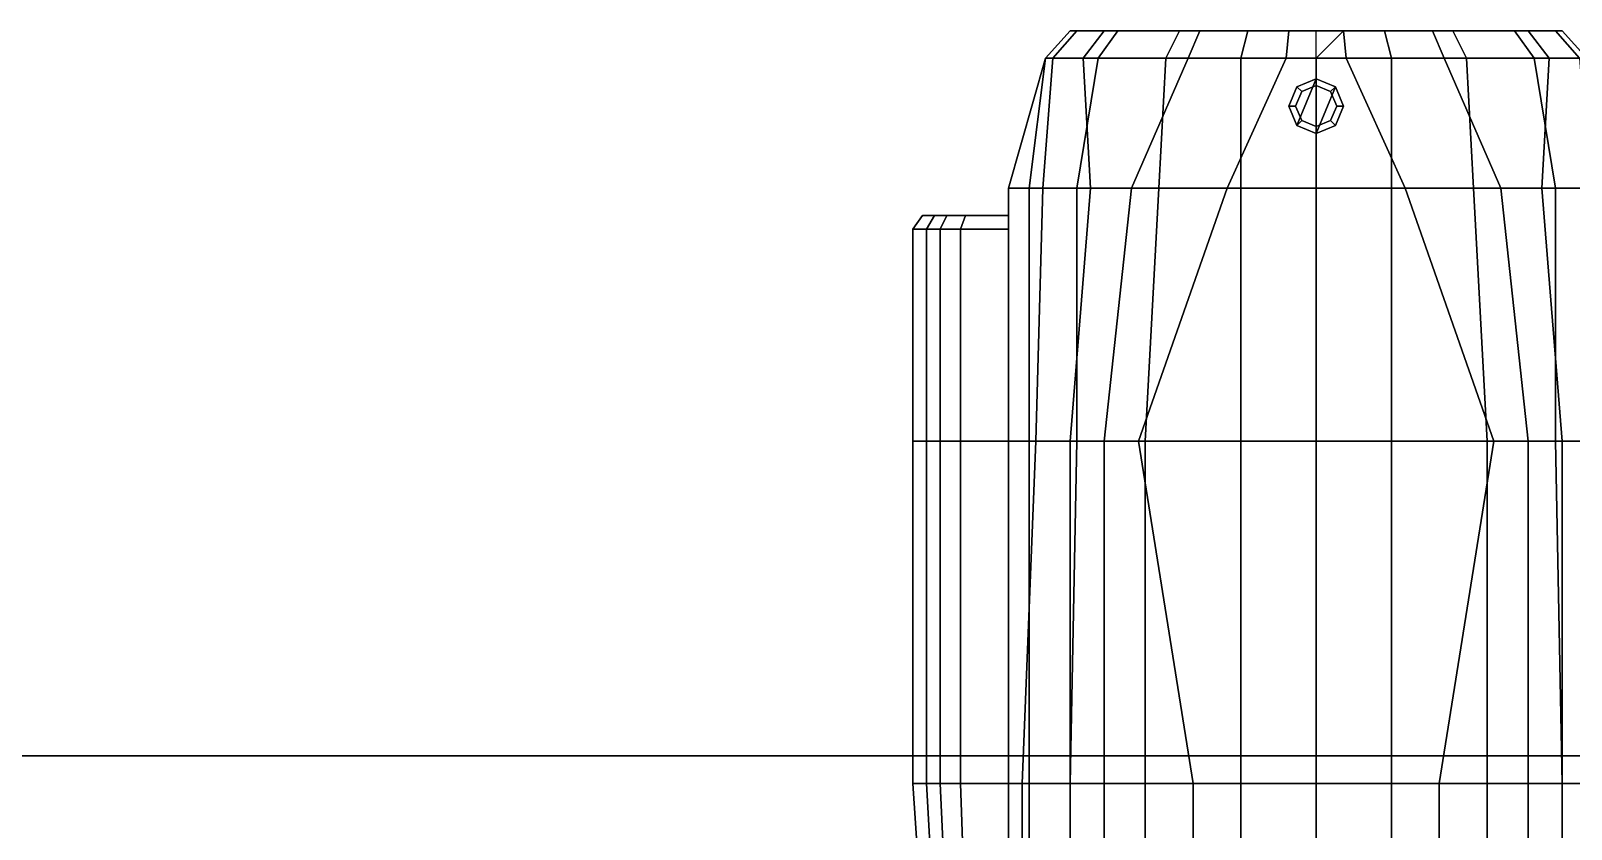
# Model space of a CAD drawing. Header units: millimetres. Extents: x -6.9 to 6.9, y -4.4 to 12.3.
# Drawn here: x -1.88 to 0.373, y 2.983 to 4.15 of the extents above; entities that cross this region are included whole.
import ezdxf

# ---------------------------------------------------------------- set-up
doc = ezdxf.new("R2010")
doc.units = ezdxf.units.MM
for name, color, linetype in [('h2', 2, 'Continuous'), ('w1', 5, 'Continuous'), ('w2', 6, 'Continuous')]:
    doc.layers.add(name, color=color, linetype=linetype)

msp = doc.modelspace()

# ---------------------------------------------------------------- linework, layer by layer
for points in [[(-0.35, 4.15, 0.41), (-0.36, 4.15, 0.36), (-0.396, 4.11, 0.397), (-0.385, 4.11, 0.452)], [(-0.36, 4.15, 0.36), (-0.36, 4.15, 0.19), (-0.396, 4.11, 0.21), (-0.396, 4.11, 0.397)], [(-0.36, 4.15, 0.19), (-0.31, 4.15, -0.01), (-0.341, 4.11, -0.04), (-0.396, 4.11, 0.21)], [(-0.29, 4.15, 0.54), (-0.35, 4.15, 0.41), (-0.385, 4.11, 0.452), (-0.319, 4.11, 0.595)], [(-0.31, 4.15, -0.01), (-0.36, 4.15, 0.19), (-0.35, 4.15, 0.41), (-0.29, 4.15, 0.54)], [(-0.35, 4.15, 0.41), (-0.36, 4.15, 0.19), (-0.36, 4.15, 0.19), (-0.36, 4.15, 0.36)], [(-0.31, 4.15, -0.01), (-0.17, 4.15, -0.13), (-0.187, 4.11, -0.172), (-0.341, 4.11, -0.04)], [(-0.2, 4.15, 0.62), (-0.29, 4.15, 0.54), (-0.319, 4.11, 0.595), (-0.22, 4.11, 0.683)], [(-0.17, 4.15, -0.13), (-0.31, 4.15, -0.01), (-0.29, 4.15, 0.54), (-0.2, 4.15, 0.62)], [(-0.1, 4.15, 0.67), (-0.2, 4.15, 0.62), (-0.22, 4.11, 0.683), (-0.11, 4.11, 0.738)], [(-0.04, 4.15, -0.18), (-0.17, 4.15, -0.13), (-0.2, 4.15, 0.62), (-0.1, 4.15, 0.67)], [(-0.17, 4.15, -0.13), (-0.04, 4.15, -0.18), (-0.044, 4.11, -0.227), (-0.187, 4.11, -0.172)], [(0, 4.15, 0.68), (-0.1, 4.15, 0.67), (-0.11, 4.11, 0.738), (0, 4.11, 0.749)], [(0.04, 4.15, -0.18), (-0.04, 4.15, -0.18), (-0.1, 4.15, 0.67), (0, 4.15, 0.68)], [(-0.04, 4.15, -0.18), (0.04, 4.15, -0.18), (0, 4.11, -0.227), (-0.044, 4.11, -0.227)], [(0.04, 4.15, -0.18), (0.04, 4.15, -0.18), (0, 4.15, 0.68), (0.1, 4.15, 0.67)], [(0.17, 4.15, -0.13), (0.04, 4.15, -0.18), (0.1, 4.15, 0.67), (0.2, 4.15, 0.62)], [(0.31, 4.15, -0.01), (0.17, 4.15, -0.13), (0.2, 4.15, 0.62), (0.29, 4.15, 0.54)], [(0.36, 4.15, 0.19), (0.31, 4.15, -0.01), (0.29, 4.15, 0.54), (0.35, 4.15, 0.41)], [(0.36, 4.15, 0.36), (0.36, 4.15, 0.19), (0.35, 4.15, 0.41), (0.36, 4.15, 0.36)], [(-0.385, 4.11, 0.452), (-0.396, 4.11, 0.397), (-0.45, 3.92, 0.49), (-0.4, 3.92, 0.64)], [(-0.396, 4.11, 0.397), (-0.396, 4.11, 0.21), (-0.45, 3.92, 0.11), (-0.45, 3.92, 0.49)], [(-0.396, 4.11, 0.21), (-0.396, 4.11, 0.21), (-0.42, 3.92, -0.01), (-0.45, 3.92, 0.11)], [(-0.396, 4.11, 0.21), (-0.341, 4.11, -0.04), (-0.33, 3.92, -0.13), (-0.42, 3.92, -0.01)], [(-0.319, 4.11, 0.595), (-0.385, 4.11, 0.452), (-0.4, 3.92, 0.64), (-0.35, 3.92, 0.71)], [(-0.22, 4.11, 0.683), (-0.319, 4.11, 0.595), (-0.35, 3.92, 0.71), (-0.23, 3.92, 0.82)], [(-0.341, 4.11, -0.04), (-0.187, 4.11, -0.172), (-0.27, 3.92, -0.18), (-0.33, 3.92, -0.13)], [(-0.187, 4.11, -0.172), (-0.044, 4.11, -0.227), (-0.13, 3.92, -0.25), (-0.27, 3.92, -0.18)], [(-0.11, 4.11, 0.738), (-0.22, 4.11, 0.683), (-0.23, 3.92, 0.82), (-0.11, 3.92, 0.87)], [(-0.044, 4.11, -0.227), (0, 4.11, -0.227), (0, 3.92, -0.27), (-0.13, 3.92, -0.25)], [(0, 4.11, 0.749), (-0.11, 4.11, 0.738), (-0.11, 3.92, 0.87), (0, 3.92, 0.88)], [(-0.0283, 4.0683, 0.88), (-0.04, 4.04, 0.88), (-0.0283, 4.0117, 0.88), (0, 4.08, 0.88)], [(0, 4.08, 0.76), (-0.0283, 4.0683, 0.77), (-0.0283, 4.0683, 0.83), (0, 4.08, 0.83)], [(0, 4.08, 0.85), (-0.0283, 4.0683, 0.85), (-0.0283, 4.0683, 0.88), (0, 4.08, 0.88)], [(0, 4.08, 0.83), (-0.0283, 4.0683, 0.83), (-0.0212, 4.0612, 0.83), (0, 4.07, 0.83)], [(0, 4.08, 0.88), (-0.0283, 4.0117, 0.88), (0, 4, 0.88), (0.0283, 4.0683, 0.88)], [(0.0283, 4.0683, 0.77), (0, 4.08, 0.76), (0, 4.08, 0.83), (0.0283, 4.0683, 0.83)], [(0.0283, 4.0683, 0.85), (0, 4.08, 0.85), (0, 4.08, 0.88), (0.0283, 4.0683, 0.88)], [(0.0283, 4.0683, 0.83), (0, 4.08, 0.83), (0, 4.07, 0.83), (0.0212, 4.0612, 0.83)], [(-0.0283, 4.0683, 0.77), (-0.04, 4.04, 0.79), (-0.04, 4.04, 0.83), (-0.0283, 4.0683, 0.83)], [(-0.0283, 4.0683, 0.85), (-0.04, 4.04, 0.85), (-0.04, 4.04, 0.88), (-0.0283, 4.0683, 0.88)], [(-0.0283, 4.0683, 0.83), (-0.04, 4.04, 0.83), (-0.03, 4.04, 0.83), (-0.0212, 4.0612, 0.83)], [(-0.0212, 4.0612, 0.83), (-0.03, 4.04, 0.83), (-0.03, 4.04, 0.85), (-0.0212, 4.0612, 0.85)], [(0, 4.07, 0.83), (-0.0212, 4.0612, 0.83), (-0.0212, 4.0612, 0.85), (0, 4.07, 0.85)], [(0.0212, 4.0612, 0.83), (0, 4.07, 0.83), (0, 4.07, 0.85), (0.0212, 4.0612, 0.85)], [(0.0283, 4.0683, 0.88), (0, 4, 0.88), (0.0283, 4.0117, 0.88), (0.04, 4.04, 0.88)], [(0.04, 4.04, 0.83), (0.0283, 4.0683, 0.83), (0.0212, 4.0612, 0.83), (0.03, 4.04, 0.83)], [(0.03, 4.04, 0.83), (0.0212, 4.0612, 0.83), (0.0212, 4.0612, 0.85), (0.03, 4.04, 0.85)], [(0.04, 4.04, 0.79), (0.0283, 4.0683, 0.77), (0.0283, 4.0683, 0.83), (0.04, 4.04, 0.83)], [(0.04, 4.04, 0.85), (0.0283, 4.0683, 0.85), (0.0283, 4.0683, 0.88), (0.04, 4.04, 0.88)], [(-0.04, 4.04, 0.79), (-0.0283, 4.0117, 0.81), (-0.0283, 4.0117, 0.83), (-0.04, 4.04, 0.83)], [(-0.04, 4.04, 0.85), (-0.0283, 4.0117, 0.85), (-0.0283, 4.0117, 0.88), (-0.04, 4.04, 0.88)], [(-0.04, 4.04, 0.83), (-0.0283, 4.0117, 0.83), (-0.0212, 4.0188, 0.83), (-0.03, 4.04, 0.83)], [(-0.03, 4.04, 0.83), (-0.0212, 4.0188, 0.83), (-0.0212, 4.0188, 0.85), (-0.03, 4.04, 0.85)], [(0.0212, 4.0188, 0.83), (0.03, 4.04, 0.83), (0.03, 4.04, 0.85), (0.0212, 4.0188, 0.85)], [(0.0283, 4.0117, 0.83), (0.04, 4.04, 0.83), (0.03, 4.04, 0.83), (0.0212, 4.0188, 0.83)], [(0.0283, 4.0117, 0.81), (0.04, 4.04, 0.79), (0.04, 4.04, 0.83), (0.0283, 4.0117, 0.83)], [(0.0283, 4.0117, 0.85), (0.04, 4.04, 0.85), (0.04, 4.04, 0.88), (0.0283, 4.0117, 0.88)], [(-0.0283, 4.0117, 0.83), (0, 4, 0.83), (0, 4.01, 0.83), (-0.0212, 4.0188, 0.83)], [(-0.0283, 4.0117, 0.81), (0, 4, 0.82), (0, 4, 0.83), (-0.0283, 4.0117, 0.83)], [(-0.0283, 4.0117, 0.85), (0, 4, 0.85), (0, 4, 0.88), (-0.0283, 4.0117, 0.88)], [(-0.0212, 4.0188, 0.83), (0, 4.01, 0.83), (0, 4.01, 0.85), (-0.0212, 4.0188, 0.85)], [(0, 4.01, 0.83), (0.0212, 4.0188, 0.83), (0.0212, 4.0188, 0.85), (0, 4.01, 0.85)], [(0, 4, 0.83), (0.0283, 4.0117, 0.83), (0.0212, 4.0188, 0.83), (0, 4.01, 0.83)], [(0, 4, 0.82), (0.0283, 4.0117, 0.81), (0.0283, 4.0117, 0.83), (0, 4, 0.83)], [(0, 4, 0.85), (0.0283, 4.0117, 0.85), (0.0283, 4.0117, 0.88), (0, 4, 0.88)], [(-0.4, 3.92, 0.64), (-0.45, 3.92, 0.49), (-0.45, 3.55, 0.49), (-0.41, 3.55, 0.64)], [(-0.45, 3.92, 0.49), (-0.45, 3.92, 0.11), (-0.45, 3.88, 0.165), (-0.45, 3.88, 0.399)], [(-0.45, 3.92, 0.11), (-0.42, 3.92, -0.01), (-0.42, 3.55, -0.22), (-0.45, 3.55, -0.14)], [(-0.45, 3.92, 0.49), (-0.45, 3.88, 0.399), (-0.45, 3.86, 0.41), (-0.45, 3.92, 0.49)], [(-0.45, 3.88, 0.165), (-0.45, 3.92, 0.11), (-0.45, 3.92, 0.11), (-0.45, 3.86, 0.15)], [(-0.45, 3.92, 0.49), (-0.45, 3.86, 0.41), (-0.45, 3.55, 0.41), (-0.45, 3.55, 0.49)], [(-0.45, 3.86, 0.15), (-0.45, 3.92, 0.11), (-0.45, 3.55, -0.14), (-0.45, 3.55, 0.15)], [(-0.42, 3.92, -0.01), (-0.33, 3.92, -0.13), (-0.36, 3.55, -0.28), (-0.42, 3.55, -0.22)], [(-0.35, 3.92, 0.71), (-0.4, 3.92, 0.64), (-0.41, 3.55, 0.64), (-0.35, 3.55, 0.75)], [(-0.33, 3.92, -0.13), (-0.27, 3.92, -0.18), (-0.31, 3.55, -0.31), (-0.36, 3.55, -0.28)], [(-0.23, 3.92, 0.82), (-0.35, 3.92, 0.71), (-0.35, 3.55, 0.75), (-0.25, 3.55, 0.85)], [(-0.27, 3.92, -0.18), (-0.13, 3.92, -0.25), (-0.26, 3.55, -0.32), (-0.31, 3.55, -0.31)], [(-0.13, 3.92, -0.25), (0, 3.92, -0.27), (0, 3.55, -0.35), (-0.26, 3.55, -0.32)], [(-0.11, 3.92, 0.87), (-0.23, 3.92, 0.82), (-0.25, 3.55, 0.85), (-0.11, 3.55, 0.91)], [(0, 3.92, 0.88), (-0.11, 3.92, 0.87), (-0.11, 3.55, 0.91), (0, 3.55, 0.93)], [(-0.576, 3.88, 0.255), (-0.558, 3.88, 0.219), (-0.57, 3.86, 0.21), (-0.59, 3.86, 0.25)], [(-0.576, 3.88, 0.3), (-0.576, 3.88, 0.255), (-0.59, 3.86, 0.25), (-0.59, 3.86, 0.3)], [(-0.54, 3.88, 0.363), (-0.576, 3.88, 0.3), (-0.59, 3.86, 0.3), (-0.55, 3.86, 0.37)], [(-0.558, 3.88, 0.219), (-0.576, 3.88, 0.255), (-0.576, 3.88, 0.3), (-0.54, 3.88, 0.363)], [(-0.558, 3.88, 0.219), (-0.513, 3.88, 0.174), (-0.52, 3.86, 0.16), (-0.57, 3.86, 0.21)], [(-0.513, 3.88, 0.174), (-0.558, 3.88, 0.219), (-0.54, 3.88, 0.363), (-0.513, 3.88, 0.381)], [(-0.513, 3.88, 0.381), (-0.54, 3.88, 0.363), (-0.55, 3.86, 0.37), (-0.52, 3.86, 0.39)], [(-0.513, 3.88, 0.174), (-0.45, 3.88, 0.165), (-0.45, 3.86, 0.15), (-0.52, 3.86, 0.16)], [(-0.45, 3.88, 0.399), (-0.513, 3.88, 0.381), (-0.52, 3.86, 0.39), (-0.45, 3.86, 0.41)], [(-0.45, 3.88, 0.165), (-0.513, 3.88, 0.174), (-0.513, 3.88, 0.381), (-0.45, 3.88, 0.399)], [(-0.55, 3.86, 0.37), (-0.59, 3.86, 0.3), (-0.59, 3.55, 0.3), (-0.55, 3.55, 0.37)], [(-0.59, 3.86, 0.3), (-0.59, 3.86, 0.25), (-0.59, 3.55, 0.25), (-0.59, 3.55, 0.3)], [(-0.59, 3.86, 0.25), (-0.57, 3.86, 0.21), (-0.57, 3.55, 0.21), (-0.59, 3.55, 0.25)], [(-0.57, 3.86, 0.21), (-0.52, 3.86, 0.16), (-0.52, 3.55, 0.16), (-0.57, 3.55, 0.21)], [(-0.52, 3.86, 0.39), (-0.55, 3.86, 0.37), (-0.55, 3.55, 0.37), (-0.52, 3.55, 0.39)], [(-0.45, 3.86, 0.41), (-0.52, 3.86, 0.39), (-0.52, 3.55, 0.39), (-0.45, 3.55, 0.41)], [(-0.52, 3.86, 0.16), (-0.45, 3.86, 0.15), (-0.45, 3.55, 0.15), (-0.52, 3.55, 0.16)], [(-0.55, 3.55, 0.37), (-0.59, 3.55, 0.3), (-0.59, 3.05, 0.3), (-0.55, 3.05, 0.37)], [(-0.59, 3.55, 0.3), (-0.59, 3.55, 0.25), (-0.59, 3.05, 0.25), (-0.59, 3.05, 0.3)], [(-0.59, 3.55, 0.25), (-0.57, 3.55, 0.21), (-0.57, 3.05, 0.21), (-0.59, 3.05, 0.25)], [(-0.57, 3.55, 0.21), (-0.52, 3.55, 0.16), (-0.52, 3.05, 0.16), (-0.57, 3.05, 0.21)], [(-0.52, 3.55, 0.39), (-0.55, 3.55, 0.37), (-0.55, 3.05, 0.37), (-0.52, 3.05, 0.39)], [(-0.45, 3.55, 0.41), (-0.52, 3.55, 0.39), (-0.52, 3.05, 0.39), (-0.45, 3.05, 0.41)], [(-0.52, 3.55, 0.16), (-0.45, 3.55, 0.15), (-0.45, 3.05, 0.15), (-0.52, 3.05, 0.16)], [(-0.41, 3.55, 0.64), (-0.45, 3.55, 0.49), (-0.45, 3.05, 0.49), (-0.43, 3.05, 0.64)], [(-0.45, 3.55, 0.15), (-0.45, 3.55, -0.14), (-0.45, 3.05, -0.35), (-0.45, 3.05, 0.15)], [(-0.45, 3.55, -0.14), (-0.42, 3.55, -0.22), (-0.42, 3.05, -0.38), (-0.45, 3.05, -0.35)], [(-0.45, 3.55, 0.49), (-0.45, 3.55, 0.41), (-0.45, 3.05, 0.41), (-0.45, 3.05, 0.49)], [(-0.35, 3.55, 0.75), (-0.41, 3.55, 0.64), (-0.43, 3.05, 0.64), (-0.36, 3.05, 0.79)], [(-0.42, 3.55, -0.22), (-0.36, 3.55, -0.28), (-0.36, 3.05, -0.4), (-0.42, 3.05, -0.38)], [(-0.25, 3.55, 0.85), (-0.35, 3.55, 0.75), (-0.36, 3.05, 0.79), (-0.25, 3.05, 0.89)], [(-0.36, 3.55, -0.28), (-0.31, 3.55, -0.31), (-0.31, 3.05, -0.42), (-0.36, 3.05, -0.4)], [(-0.31, 3.55, -0.31), (-0.26, 3.55, -0.32), (-0.18, 3.05, -0.45), (-0.31, 3.05, -0.42)], [(-0.26, 3.55, -0.32), (0, 3.55, -0.35), (0, 3.05, -0.47), (-0.18, 3.05, -0.45)], [(-0.11, 3.55, 0.91), (-0.25, 3.55, 0.85), (-0.25, 3.05, 0.89), (-0.11, 3.05, 0.96)], [(0, 3.55, 0.93), (-0.11, 3.55, 0.91), (-0.11, 3.05, 0.96), (0, 3.05, 0.98)], [(-0.55, 3.05, 0.37), (-0.59, 3.05, 0.3), (-0.576, 2.84, 0.3), (-0.54, 2.84, 0.363)], [(-0.59, 3.05, 0.3), (-0.59, 3.05, 0.25), (-0.576, 2.84, 0.255), (-0.576, 2.84, 0.3)], [(-0.59, 3.05, 0.25), (-0.57, 3.05, 0.21), (-0.558, 2.84, 0.219), (-0.576, 2.84, 0.255)], [(-0.57, 3.05, 0.21), (-0.52, 3.05, 0.16), (-0.513, 2.84, 0.174), (-0.558, 2.84, 0.219)], [(-0.52, 3.05, 0.39), (-0.55, 3.05, 0.37), (-0.54, 2.84, 0.363), (-0.513, 2.84, 0.381)], [(-0.45, 3.05, 0.41), (-0.52, 3.05, 0.39), (-0.513, 2.84, 0.381), (-0.45, 2.84, 0.399)], [(-0.52, 3.05, 0.16), (-0.45, 3.05, 0.15), (-0.45, 2.84, 0.165), (-0.513, 2.84, 0.174)], [(-0.43, 3.05, 0.64), (-0.45, 3.05, 0.49), (-0.45, 1.68, 0.49), (-0.43, 1.68, 0.64)], [(-0.45, 3.05, 0.15), (-0.45, 3.05, -0.35), (-0.45, 1.68, -0.35), (-0.45, 2.84, 0.165)], [(-0.45, 3.05, -0.35), (-0.42, 3.05, -0.38), (-0.42, 1.68, -0.38), (-0.45, 1.68, -0.35)], [(-0.45, 3.05, 0.49), (-0.45, 3.05, 0.41), (-0.45, 2.84, 0.399), (-0.45, 1.68, 0.49)], [(-0.36, 3.05, 0.79), (-0.43, 3.05, 0.64), (-0.43, 1.68, 0.64), (-0.36, 1.68, 0.79)], [(-0.42, 3.05, -0.38), (-0.36, 3.05, -0.4), (-0.36, 1.68, -0.4), (-0.42, 1.68, -0.38)], [(-0.25, 3.05, 0.89), (-0.36, 3.05, 0.79), (-0.36, 1.68, 0.79), (-0.25, 1.68, 0.89)], [(-0.36, 3.05, -0.4), (-0.31, 3.05, -0.42), (-0.31, 1.68, -0.42), (-0.36, 1.68, -0.4)], [(-0.31, 3.05, -0.42), (-0.18, 3.05, -0.45), (-0.18, 1.68, -0.45), (-0.31, 1.68, -0.42)], [(-0.11, 3.05, 0.96), (-0.25, 3.05, 0.89), (-0.25, 1.68, 0.89), (-0.11, 1.68, 0.96)], [(-0.18, 3.05, -0.45), (0, 3.05, -0.47), (0, 1.68, -0.47), (-0.18, 1.68, -0.45)], [(0, 3.05, 0.98), (-0.11, 3.05, 0.96), (-0.11, 1.68, 0.96), (0, 1.68, 0.98)]]:
    msp.add_3dface(points)
at = {"layer": 'h2'}
for points in [[(0.04, 4.15, -0.18), (0.04, 4.15, -0.18), (0, 4.11, -0.227), (0.044, 4.11, -0.227)], [(0, 4.15, 0.68), (0.1, 4.15, 0.67), (0.11, 4.11, 0.738), (0, 4.11, 0.749)], [(0.17, 4.15, -0.13), (0.04, 4.15, -0.18), (0.044, 4.11, -0.227), (0.187, 4.11, -0.172)], [(0.1, 4.15, 0.67), (0.2, 4.15, 0.62), (0.22, 4.11, 0.683), (0.11, 4.11, 0.738)], [(0.31, 4.15, -0.01), (0.17, 4.15, -0.13), (0.187, 4.11, -0.172), (0.341, 4.11, -0.04)], [(0.2, 4.15, 0.62), (0.29, 4.15, 0.54), (0.319, 4.11, 0.595), (0.22, 4.11, 0.683)], [(0.29, 4.15, 0.54), (0.35, 4.15, 0.41), (0.385, 4.11, 0.452), (0.319, 4.11, 0.595)], [(0.36, 4.15, 0.19), (0.31, 4.15, -0.01), (0.341, 4.11, -0.04), (0.396, 4.11, 0.21)], [(0.35, 4.15, 0.41), (0.36, 4.15, 0.36), (0.396, 4.11, 0.397), (0.385, 4.11, 0.452)], [(0.36, 4.15, 0.36), (0.36, 4.15, 0.19), (0.396, 4.11, 0.21), (0.396, 4.11, 0.397)], [(0.044, 4.11, -0.227), (0, 4.11, -0.227), (0, 3.92, -0.27), (0.13, 3.92, -0.25)], [(0, 4.11, 0.749), (0.11, 4.11, 0.738), (0.11, 3.92, 0.87), (0, 3.92, 0.88)], [(0.187, 4.11, -0.172), (0.044, 4.11, -0.227), (0.13, 3.92, -0.25), (0.27, 3.92, -0.18)], [(0.11, 4.11, 0.738), (0.22, 4.11, 0.683), (0.23, 3.92, 0.82), (0.11, 3.92, 0.87)], [(0.341, 4.11, -0.04), (0.187, 4.11, -0.172), (0.27, 3.92, -0.18), (0.33, 3.92, -0.13)], [(0.22, 4.11, 0.683), (0.319, 4.11, 0.595), (0.35, 3.92, 0.71), (0.23, 3.92, 0.82)], [(0.319, 4.11, 0.595), (0.385, 4.11, 0.452), (0.4, 3.92, 0.64), (0.35, 3.92, 0.71)], [(0.396, 4.11, 0.21), (0.341, 4.11, -0.04), (0.33, 3.92, -0.13), (0.42, 3.92, -0.01)], [(0.13, 3.92, -0.25), (0, 3.92, -0.27), (0, 3.55, -0.35), (0.26, 3.55, -0.32)], [(0, 3.92, 0.88), (0.11, 3.92, 0.87), (0.11, 3.55, 0.91), (0, 3.55, 0.93)], [(0.11, 3.92, 0.87), (0.23, 3.92, 0.82), (0.25, 3.55, 0.85), (0.11, 3.55, 0.91)], [(0.27, 3.92, -0.18), (0.13, 3.92, -0.25), (0.26, 3.55, -0.32), (0.31, 3.55, -0.31)], [(0.23, 3.92, 0.82), (0.35, 3.92, 0.71), (0.35, 3.55, 0.75), (0.25, 3.55, 0.85)], [(0.33, 3.92, -0.13), (0.27, 3.92, -0.18), (0.31, 3.55, -0.31), (0.36, 3.55, -0.28)], [(0.42, 3.92, -0.01), (0.33, 3.92, -0.13), (0.36, 3.55, -0.28), (0.42, 3.55, -0.22)], [(0.35, 3.92, 0.71), (0.4, 3.92, 0.64), (0.41, 3.55, 0.64), (0.35, 3.55, 0.75)], [(0.26, 3.55, -0.32), (0, 3.55, -0.35), (0, 3.05, -0.47), (0.18, 3.05, -0.45)], [(0, 3.55, 0.93), (0.11, 3.55, 0.91), (0.11, 3.05, 0.96), (0, 3.05, 0.98)], [(0.11, 3.55, 0.91), (0.25, 3.55, 0.85), (0.25, 3.05, 0.89), (0.11, 3.05, 0.96)], [(0.31, 3.55, -0.31), (0.26, 3.55, -0.32), (0.18, 3.05, -0.45), (0.31, 3.05, -0.42)], [(0.25, 3.55, 0.85), (0.35, 3.55, 0.75), (0.36, 3.05, 0.79), (0.25, 3.05, 0.89)], [(0.36, 3.55, -0.28), (0.31, 3.55, -0.31), (0.31, 3.05, -0.42), (0.36, 3.05, -0.4)], [(0.35, 3.55, 0.75), (0.41, 3.55, 0.64), (0.43, 3.05, 0.64), (0.36, 3.05, 0.79)], [(0.42, 3.55, -0.22), (0.36, 3.55, -0.28), (0.36, 3.05, -0.4), (0.42, 3.05, -0.38)], [(0.18, 3.05, -0.45), (0, 3.05, -0.47), (0, 1.68, -0.47), (0.18, 1.68, -0.45)], [(0, 3.05, 0.98), (0.11, 3.05, 0.96), (0.11, 1.68, 0.96), (0, 1.68, 0.98)], [(0.11, 3.05, 0.96), (0.25, 3.05, 0.89), (0.25, 1.68, 0.89), (0.11, 1.68, 0.96)], [(0.31, 3.05, -0.42), (0.18, 3.05, -0.45), (0.18, 1.68, -0.45), (0.31, 1.68, -0.42)], [(0.25, 3.05, 0.89), (0.36, 3.05, 0.79), (0.36, 1.68, 0.79), (0.25, 1.68, 0.89)], [(0.36, 3.05, -0.4), (0.31, 3.05, -0.42), (0.31, 1.68, -0.42), (0.36, 1.68, -0.4)], [(0.42, 3.05, -0.38), (0.36, 3.05, -0.4), (0.36, 1.68, -0.4), (0.42, 1.68, -0.38)], [(0.36, 3.05, 0.79), (0.43, 3.05, 0.64), (0.43, 1.68, 0.64), (0.36, 1.68, 0.79)]]:
    msp.add_3dface(points, dxfattribs=at)
at = {"layer": 'w1'}
for points in [[(-6.56, 3.09, 1.63), (0, 3.09, 1.63), (0, 2.78, 1.43), (-6.51, 2.78, 1.43)], [(-6.51, 2.78, 1.83), (0, 2.78, 1.83), (0, 3.09, 1.63), (-6.56, 3.09, 1.63)]]:
    msp.add_3dface(points, dxfattribs=at)
at = {"layer": 'w2'}
for points in [[(6.51, 2.78, 1.83), (0, 2.78, 1.83), (0, 3.09, 1.63), (6.56, 3.09, 1.63)], [(6.56, 3.09, 1.63), (0, 3.09, 1.63), (0, 2.78, 1.43), (6.51, 2.78, 1.43)]]:
    msp.add_3dface(points, dxfattribs=at)

doc.saveas('drawing.dxf')
